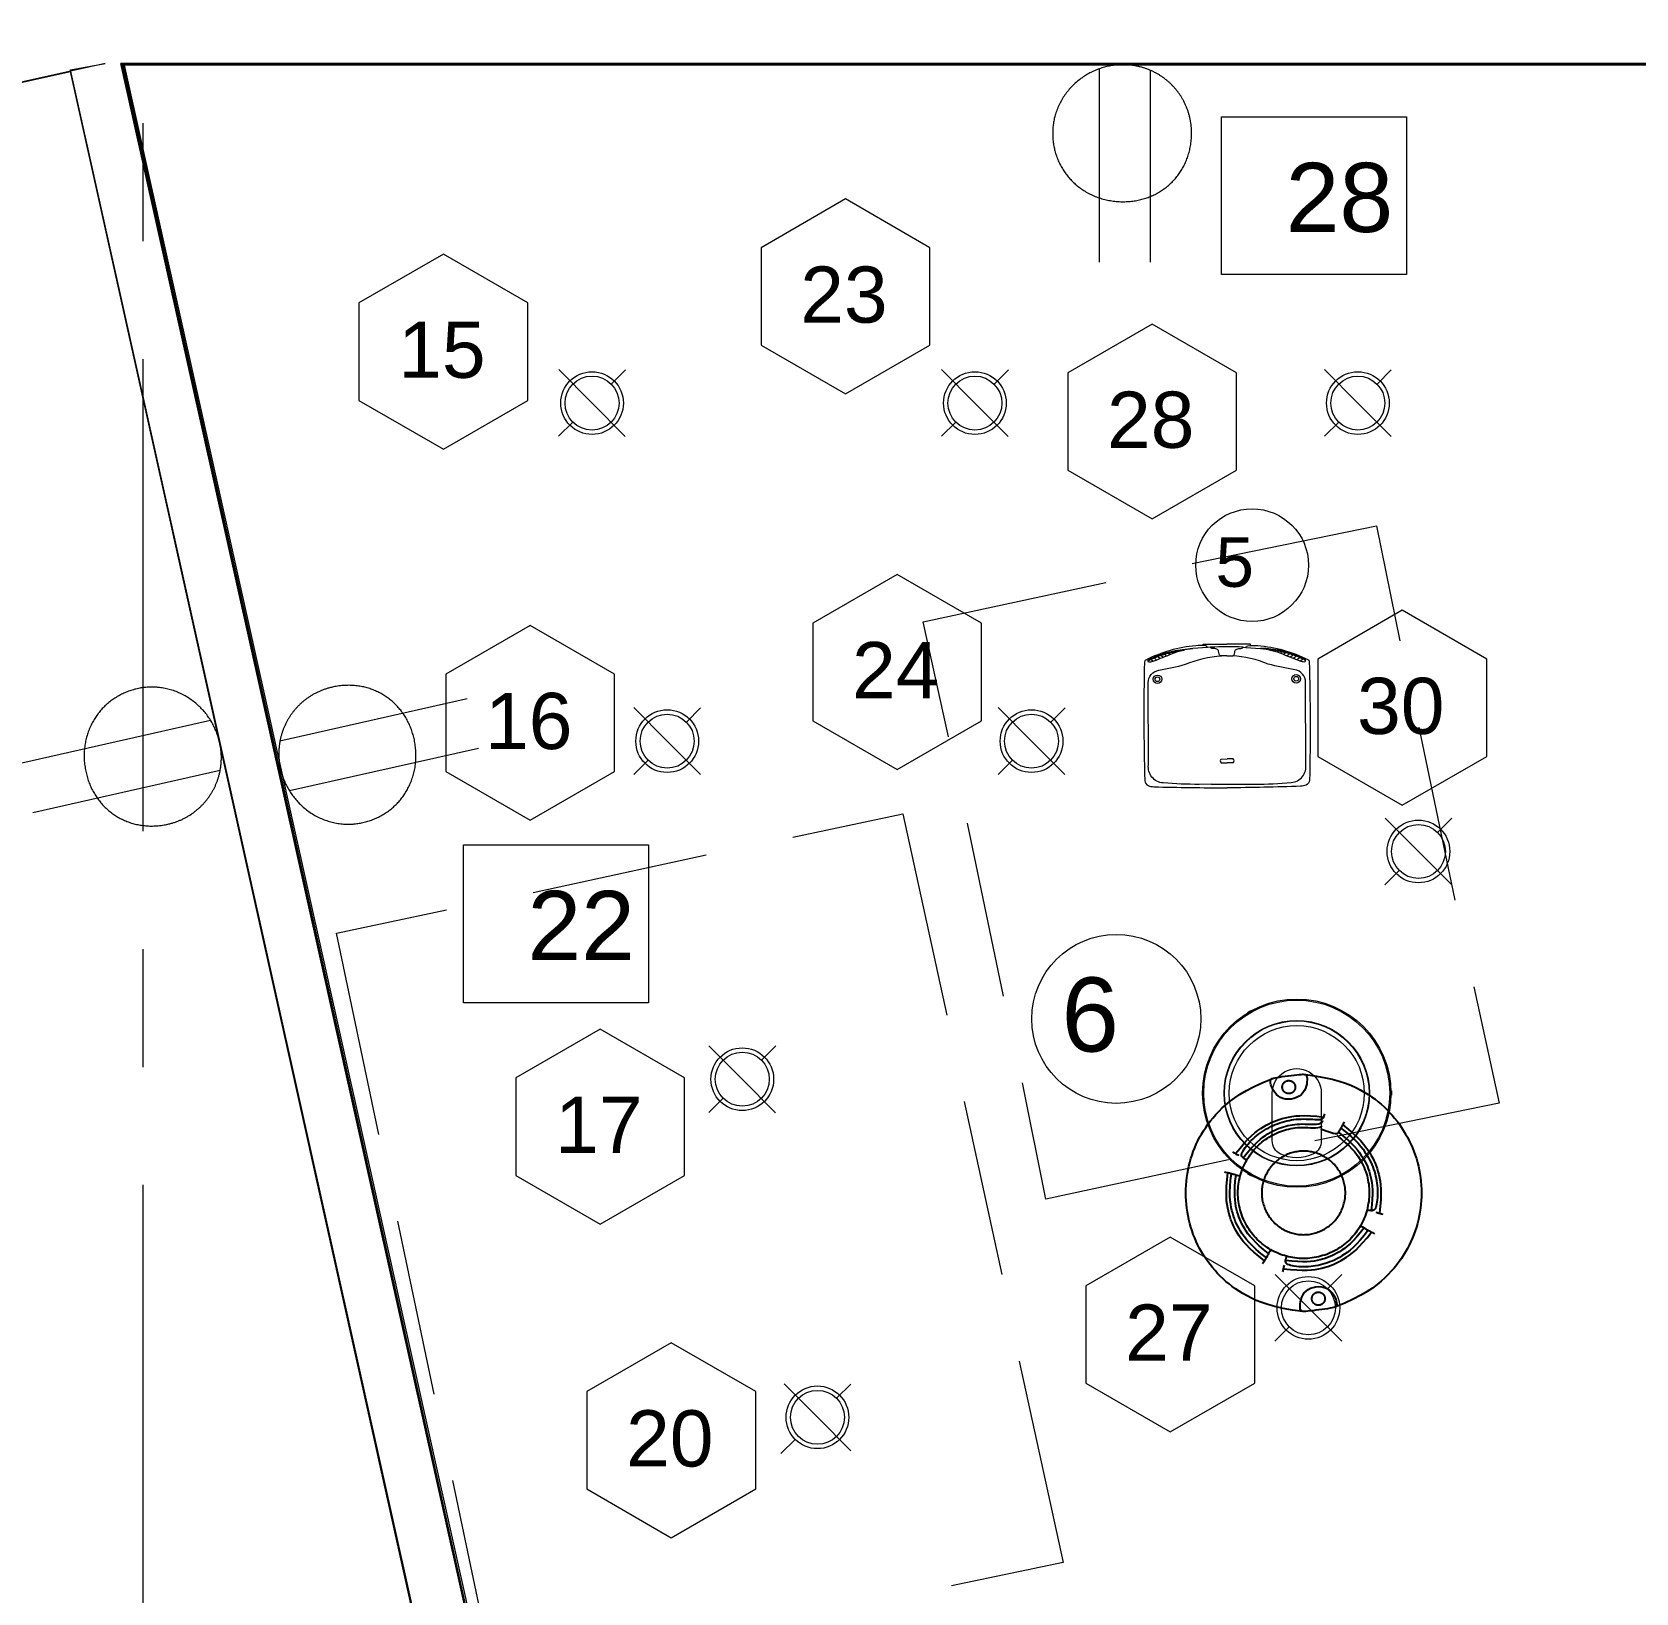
# Model space of a CAD drawing. Header units: inches. Extents: x 0.9 to 36.3, y 0.7 to 23.3.
# Drawn here: x 17.213 to 18.913, y 10.732 to 12.386 of the extents above; entities that cross this region are included whole.
import ezdxf

# ---------------------------------------------------------------- set-up
doc = ezdxf.new("R2010")
doc.units = ezdxf.units.IN
doc.layers.get('0').update_dxf_attribs({"color": 1})
for name, color, linetype, lineweight, true_color in [('Blocks', 7, 'Continuous', 5, 0x9a9c7f), ('Lights', 7, 'Continuous', 15, 0xff0a0a), ('Numbering Lights', 1, 'Continuous', 15, 0xff0000), ('Numbering Projectors', 7, 'Continuous', 0, 0x9a9c7f), ('PDF_Geometry', 7, 'Continuous', 9, 0x777777)]:
    doc.layers.add(name, color=color, linetype=linetype, lineweight=lineweight, true_color=true_color)
for name, color, linetype, lineweight in [('CCTV', 38, 'Continuous', 0), ('Numbering CCTV', 38, 'Continuous', 0), ('Numbering receptecles', 170, 'Continuous', 15), ('Receptacles', 170, 'Continuous', 15)]:
    doc.layers.add(name, color=color, linetype=linetype, lineweight=lineweight)
doc.layers.add('Smoke Detector', color=104, linetype='Continuous')
doc.styles.get("Standard").update_dxf_attribs({"font": 'arial.ttf'})

# ---------------------------------------------------------------- blocks, each defined once
blk = doc.blocks.new('HD60-TOP')
at = {"lineweight": 0}
for p, q in [((-1.292, 2.238), (-1.286, 2.228)), ((2.584, 0), (2.572, 0)), ((-1.292, -2.238), (-1.286, -2.228))]:
    blk.add_line(p, q, dxfattribs=at)
at = {"lineweight": 0, "flags": 128}
for points in [[(-1.241, 2.267), (-1.235, 2.257, 0.011482), (-1.337, 2.198), (-1.343, 2.208, -0.005759)], [(0.67, 0), (0.67, -1.304, -0.281624), (0.455, -1.655, -0.240543), (-0.455, -1.655, -0.281624), (-0.67, -1.304), (-0.67, 0, -1.000121)], [(2.584, -0.059), (2.572, -0.059, 0.011482), (2.572, 0.059), (2.584, 0.059, -0.005759)], [(-1.343, -2.208), (-1.337, -2.198, 0.011482), (-1.235, -2.257), (-1.241, -2.267, -0.005759)]]:
    blk.add_lwpolyline(points, format="xyb", close=True, dxfattribs=at)
at = {"lineweight": 0}
for radius in [2.572, 2.541, 1.986, 1.974]:
    blk.add_circle((0, 0), radius, dxfattribs=at)
blk.add_circle((0, 0), 1.845)
blk = doc.blocks.new('Epson 5040ub_top_cad-block.com')
at = {"color": 0}
for points in [[(-73.9, -4.5), (-73.9, 0), (0, 0)], [(73.9, -4.5), (73.9, 0), (0, 0)], [(-230.6, -53.4), (-238.1, -47.2)], [(-219.7, -49.3), (-227.7, -42.6)], [(-208.3, -44.9), (-216.4, -38.2)], [(-198.7, -41.1), (-206.5, -34.6)], [(-188.1, -37), (-195.3, -31)], [(-177.2, -32.4), (-183.1, -27.5)], [(-167.9, -28.7), (-172.6, -24.9)], [(-157.3, -24.9), (-160.4, -22.3)], [(-147.5, -21.8), (-149.4, -20.3)], [(-138.3, -19.3), (-138.9, -18.8)], [(138.3, -19.3), (138.9, -18.8)], [(147.5, -21.8), (149.4, -20.3)], [(157.3, -24.9), (160.4, -22.3)], [(167.9, -28.7), (172.6, -24.9)], [(177.2, -32.4), (183.1, -27.5)], [(188.1, -37), (195.3, -31)], [(198.7, -41.1), (206.5, -34.6)], [(208.3, -44.9), (216.4, -38.2)], [(219.7, -49.3), (227.7, -42.6)], [(230.6, -53.4), (238.1, -47.2)], [(-18.6, -359.4), (0, -359.4)], [(-18.6, -371.4), (0, -371.4)], [(18.6, -359.4), (0, -359.4)], [(18.6, -371.4), (0, -371.4)], [(-48.7, -438.5), (48.7, -438.5)]]:
    blk.add_lwpolyline(points, dxfattribs=at)
for points in [[(0, -36.6), (-16.8, -36.6, -0.354906), (-24.2, -30.6, -0.016056), (-25.6, -22.2, 0.285232), (-31.3, -15.4, 0.084022), (-44.3, -13.5, -0.143766), (-48.6, -12.3, -0.072792), (-51.7, -9.7), (-60.2, -10.3, 0.320532), (-65.8, -5.2, 0.048215), (-96.9, -4.8, 0.096612), (-253.6, -49, 0.263617), (-257.6, -55.1, 0.012885), (-257.6, -426.5, -0.781265)], [(-60.2, -10.3), (-106, -13.5, 0.045223), (-106, -13.5, 0.07056), (-174.3, -31.3, -0.006437), (-228.3, -52.6, -0.072856), (-242.6, -55.7, -0.70445), (-245.6, -48.9, -0.081569), (-240.3, -45.4, -0.0531), (-169.8, -21.4, -0.048177), (-106, -13.5, -6.183682)], [(-48.7, -438.5), (-87.3, -438.5, -0.020934), (-200.3, -433.8, -0.427836), (-246.2, -376.8), (-246.2, -120.6, -0.367703), (-212.3, -80.7, 0.026801), (-129.5, -62.7, 0.03082), (-129.5, -62.7, -0.081077), (-16.8, -36.6, -8.970593)], [(-246.5, -53.2, -0.112665), (-245.6, -51.7, -0.081569), (-240.3, -48.2, -0.0531), (-169.8, -24.2, -0.02751), (-133.5, -18.2, -0.02751)], [(0, -36.6), (16.8, -36.6, 0.354906), (24.2, -30.6, 0.016056), (25.6, -22.2, -0.285232), (31.3, -15.4, -0.084022), (44.3, -13.5, 0.143766), (48.6, -12.3, 0.072792), (51.7, -9.7), (60.2, -10.3, -0.320532), (65.8, -5.2, -0.048215), (96.9, -4.8, -0.096612), (253.6, -49, -0.263617), (257.6, -55.1, -0.012885), (257.6, -426.5, 0.781265)], [(48.7, -438.5), (87.3, -438.5, 0.020934), (200.3, -433.8, 0.427836), (246.2, -376.8), (246.2, -120.6, 0.367703), (212.3, -80.7, -0.026801), (129.5, -62.7, -0.03082), (129.5, -62.7, 0.081077), (16.8, -36.6, 8.970593)], [(60.2, -10.3), (106, -13.5, -0.045223), (106, -13.5, -0.07056), (174.3, -31.3, 0.006437), (228.3, -52.6, 0.072856), (242.6, -55.7, 0.70445), (245.6, -48.9, 0.081569), (240.3, -45.4, 0.0531), (169.8, -21.4, 0.048177), (106, -13.5, 6.183682)], [(246.5, -53.2, 0.112665), (245.6, -51.7, 0.081569), (240.3, -48.2, 0.0531), (169.8, -24.2, 0.02751), (133.5, -18.2, 0.02751)], [(-257.6, -426.5, 0.30611), (-247.4, -441.7, 0.079705), (-229.7, -445.7, 0.003039), (0, -450, 73.76926)], [(257.6, -426.5, -0.30611), (247.4, -441.7, -0.079705), (229.7, -445.7, -0.003039), (0, -450, -73.76926)]]:
    blk.add_lwpolyline(points, format="xyb", dxfattribs=at)
for centre, radius in [((-217, -109.2), 13.3), ((217, -109.2), 13.3), ((-217, -109.2), 7.38), ((217, -109.2), 7.38)]:
    blk.add_circle(centre, radius, dxfattribs=at)
for centre, radius, start, end in [((0, -858.8), 850.7, 86.5169, 93.4831), ((-14, -365.4), 7.59, 127.7395, 232.2605), ((14, -365.4), 7.59, 307.7395, 52.2605)]:
    blk.add_arc(centre, radius, start, end, dxfattribs=at)

msp = doc.modelspace()

# ---------------------------------------------------------------- linework, layer by layer
at = {"layer": 'Lights', "linetype": 'ByBlock', "ltscale": 0.001}
for p, q in [((17.7714, 12.0285), (17.8067, 11.993)), ((17.827, 12.0132), (17.8421, 12.0283)), ((18.177, 12.0285), (18.2123, 11.993)), ((18.2326, 12.0132), (18.2478, 12.0283)), ((18.5827, 12.0285), (18.618, 11.993)), ((18.6383, 12.0132), (18.6534, 12.0283)), ((17.8067, 11.993), (17.8419, 11.9576)), ((18.2123, 11.993), (18.2476, 11.9576)), ((18.618, 11.993), (18.6532, 11.9576)), ((17.7712, 11.9578), (17.7864, 11.9728)), ((18.1769, 11.9578), (18.192, 11.9728)), ((18.5825, 11.9578), (18.5977, 11.9728)), ((17.851, 11.6703), (17.8863, 11.6348)), ((17.9066, 11.655), (17.9217, 11.6701)), ((18.2371, 11.6703), (18.2723, 11.6348)), ((18.2926, 11.655), (18.3078, 11.6701)), ((17.8863, 11.6348), (17.9215, 11.5994)), ((18.2723, 11.6348), (18.3076, 11.5994)), ((17.8508, 11.5995), (17.866, 11.6146)), ((18.2369, 11.5995), (18.252, 11.6146)), ((18.6469, 11.5533), (18.6822, 11.5179)), ((18.7025, 11.5381), (18.7176, 11.5531)), ((18.6822, 11.5179), (18.7174, 11.4824)), ((18.6467, 11.4826), (18.6619, 11.4977)), ((17.9306, 11.312), (17.9659, 11.2766)), ((17.9862, 11.2968), (18.0013, 11.3118)), ((17.9659, 11.2766), (18.0011, 11.2411)), ((17.9304, 11.2413), (17.9456, 11.2564)), ((18.5304, 11.0698), (18.5656, 11.0343)), ((18.5859, 11.0545), (18.6011, 11.0696)), ((18.5656, 11.0343), (18.6009, 10.9989)), ((18.5302, 10.9991), (18.5453, 11.0141)), ((18.0102, 10.9538), (18.0455, 10.9183)), ((18.0658, 10.9385), (18.0809, 10.9536)), ((18.0455, 10.9183), (18.0807, 10.8829)), ((18.0068, 10.8798), (18.0219, 10.8949))]:
    msp.add_line(p, q, dxfattribs=at)
for centre, radius in [((17.8067, 11.993), 0.0332), ((17.8067, 11.993), 0.0286), ((18.2123, 11.993), 0.0332), ((18.2123, 11.993), 0.0286), ((18.618, 11.993), 0.0332), ((18.618, 11.993), 0.0286), ((17.8863, 11.6348), 0.0332), ((17.8863, 11.6348), 0.0286), ((18.2723, 11.6348), 0.0332), ((18.2723, 11.6348), 0.0286), ((18.6822, 11.5179), 0.0332), ((18.6822, 11.5179), 0.0286), ((17.9659, 11.2766), 0.0332), ((17.9659, 11.2766), 0.0286), ((18.5656, 11.0343), 0.0332), ((18.5656, 11.0343), 0.0286), ((18.0455, 10.9183), 0.0332), ((18.0455, 10.9183), 0.0286)]:
    msp.add_circle(centre, radius, dxfattribs=at)
at = {"layer": 'Numbering CCTV', "linetype": 'ByBlock', "ltscale": 0.001}
msp.add_circle((18.3621, 11.3405), 0.0895, dxfattribs=at)
at = {"layer": 'Numbering Lights', "linetype": 'ByBlock', "ltscale": 0.001}
for points in [[(18.0751, 12.2093), (17.9857, 12.1576), (17.9857, 12.0544), (18.0751, 12.0028), (18.1645, 12.0544), (18.1645, 12.1576)], [(17.6493, 12.1508), (17.5598, 12.0992), (17.5598, 11.9959), (17.6493, 11.9443), (17.7387, 11.9959), (17.7387, 12.0992)], [(18.4002, 12.0767), (18.3107, 12.0251), (18.3107, 11.9218), (18.4002, 11.8702), (18.4896, 11.9218), (18.4896, 12.0251)], [(18.13, 11.8113), (18.0406, 11.7597), (18.0406, 11.6564), (18.13, 11.6048), (18.2194, 11.6564), (18.2194, 11.7597)], [(18.6651, 11.7735), (18.5756, 11.7218), (18.5756, 11.6186), (18.6651, 11.567), (18.7545, 11.6186), (18.7545, 11.7218)], [(17.7412, 11.7575), (17.6518, 11.7059), (17.6518, 11.6026), (17.7412, 11.551), (17.8306, 11.6026), (17.8306, 11.7059)], [(17.8154, 11.3295), (17.726, 11.2779), (17.726, 11.1746), (17.8154, 11.123), (17.9048, 11.1746), (17.9048, 11.2779)], [(18.4193, 11.1093), (18.3299, 11.0577), (18.3299, 10.9545), (18.4193, 10.9029), (18.5088, 10.9545), (18.5088, 11.0577)], [(17.8907, 10.9972), (17.8013, 10.9456), (17.8013, 10.8424), (17.8907, 10.7907), (17.9801, 10.8424), (17.9801, 10.9456)]]:
    msp.add_lwpolyline(points, close=True, dxfattribs=at)
at = {"layer": 'Numbering Projectors', "linetype": 'ByBlock', "ltscale": 0.001}
msp.add_circle((18.506, 11.8213), 0.0597, dxfattribs=at)
at = {"layer": 'Numbering receptecles', "linetype": 'ByBlock', "ltscale": 0.001}
for points in [[(18.4736, 12.2963), (18.6696, 12.2963), (18.6696, 12.1291), (18.4736, 12.1291)], [(17.6705, 11.5248), (17.8665, 11.5248), (17.8665, 11.3576), (17.6705, 11.3576)]]:
    msp.add_lwpolyline(points, close=True, dxfattribs=at)
at = {"layer": 'PDF_Geometry', "linetype": 'ByBlock'}
for points in [[(17.8143, 9.6579), (17.7993, 9.7263), (17.7976, 9.7296), (17.8343, 9.7379), (17.2543, 12.3462), (17.291, 12.3528), (17.0426, 12.2978), (17.0226, 12.3878), (17.2976, 12.4495), (17.7243, 12.4495), (19.4592, 12.4495), (20.2658, 12.4495), (20.3308, 12.4495)], [(19.4325, 12.3528), (17.3076, 12.3528), (17.8876, 9.7496), (19.4325, 10.0929)], [(17.8876, 9.7496), (17.3076, 12.3528), (19.4325, 12.3528)], [(17.3093, 12.3528), (17.8876, 9.7513), (17.3093, 12.3528)], [(19.4309, 12.3528), (17.3093, 12.3528), (19.4309, 12.3528)], [(19.4292, 12.3512), (17.311, 12.3512), (17.3093, 12.3512), (17.3093, 12.3528), (17.3093, 12.3512), (17.311, 12.3512), (17.8893, 9.7529), (19.4292, 10.0946)], [(17.2543, 12.3445), (15.2444, 11.8978), (17.2543, 12.3445)], [(17.8326, 9.7396), (17.2543, 12.3445)], [(17.331, 12.1645), (17.331, 12.2895)], [(17.331, 11.5395), (17.331, 12.0395)], [(18.4426, 11.8229), (18.6376, 11.8629), (18.6626, 11.7412)], [(18.1843, 11.6395), (18.1576, 11.7612), (18.3509, 11.8029)], [(18.6826, 11.6495), (18.7209, 11.4662)], [(18.0193, 11.5329), (18.1359, 11.5579), (18.1826, 11.3445)], [(18.2426, 11.3645), (18.2043, 11.5479)], [(17.7443, 11.4745), (17.9276, 11.5145)], [(17.581, 11.2179), (17.536, 11.4312), (17.6526, 11.4562)], [(17.331, 11.2895), (17.331, 11.4145)], [(18.7409, 11.3745), (18.7676, 11.2512), (18.5726, 11.2112)], [(18.4809, 11.1912), (18.2876, 11.1495), (18.2626, 11.2729)], [(18.2009, 11.2529), (18.2409, 11.0695)], [(17.331, 10.6646), (17.331, 11.1645)], [(17.6393, 10.9429), (17.601, 11.1262)], [(18.2593, 10.9779), (18.3059, 10.7646), (18.1876, 10.7396)], [(17.8209, 10.6612), (17.7043, 10.6362), (17.6593, 10.8512)]]:
    msp.add_lwpolyline(points, dxfattribs=at)
at = {"layer": 'Receptacles', "linetype": 'ByBlock'}
for points in [[(18.3444, 12.1422), (18.3444, 12.3473)], [(18.3983, 12.1422), (18.3983, 12.3456)], [(17.6745, 11.6796), (17.4761, 11.6349)], [(17.2025, 11.6118), (17.4026, 11.6569)], [(17.6863, 11.627), (17.4862, 11.582)], [(17.2143, 11.5592), (17.4128, 11.6039)]]:
    msp.add_lwpolyline(points, dxfattribs=at)
for points in [[(18.3693, 12.3515), (18.3888, 12.3516), (18.4069, 12.3442), (18.4207, 12.3304), (18.4345, 12.3166), (18.442, 12.2985), (18.4418, 12.279), (18.4418, 12.2375), (18.4108, 12.2064), (18.3693, 12.2064), (18.3279, 12.2064), (18.2947, 12.2375), (18.2947, 12.279), (18.2947, 12.3183), (18.3279, 12.3515), (18.3693, 12.3515)], [(17.4121, 11.6335), (17.4166, 11.6145), (17.4133, 11.5952), (17.4028, 11.5787), (17.3924, 11.5622), (17.3764, 11.551), (17.3573, 11.5468), (17.3169, 11.5377), (17.2797, 11.5612), (17.2706, 11.6017), (17.2615, 11.6421), (17.2846, 11.6813), (17.325, 11.6904), (17.3634, 11.699), (17.403, 11.674), (17.4121, 11.6335)], [(17.4767, 11.6053), (17.4723, 11.6243), (17.4755, 11.6436), (17.486, 11.6601), (17.4964, 11.6766), (17.5124, 11.6878), (17.5315, 11.692), (17.5719, 11.7011), (17.6091, 11.6776), (17.6182, 11.6372), (17.6273, 11.5967), (17.6043, 11.5576), (17.5638, 11.5485), (17.5254, 11.5398), (17.4858, 11.5649), (17.4767, 11.6053)]]:
    msp.add_rational_spline(points, [1, 0.948448710105, 0.948448710105, 1, 0.948448710105, 0.948448710105, 1, 1, 1, 1, 1, 1, 1, 1, 1, 1], degree=3, knots=[0, 0, 0, 0, 0.79168, 0.79168, 0.79168, 1.583359, 1.583359, 1.583359, 2.583359, 2.583359, 2.583359, 3.583359, 3.583359, 3.583359, 4.583359, 4.583359, 4.583359, 4.583359], dxfattribs=at)
at = {"layer": 'Smoke Detector', "linetype": 'ByBlock'}
for points in [[(18.5598, 11.0305), (18.5486, 11.032), (18.5388, 11.0337), (18.5302, 11.0356), (18.5227, 11.0377), (18.5162, 11.0399), (18.5104, 11.0422), (18.5053, 11.0445), (18.5006, 11.047), (18.4963, 11.0494), (18.4922, 11.0519), (18.4884, 11.0544), (18.4848, 11.057), (18.4815, 11.0596), (18.4783, 11.0623), (18.4752, 11.065), (18.4723, 11.0679), (18.4694, 11.0708), (18.4667, 11.0738), (18.464, 11.0769), (18.4615, 11.0801), (18.4591, 11.0834), (18.4567, 11.0868), (18.4545, 11.0902), (18.4524, 11.0937), (18.4504, 11.0973), (18.4486, 11.1009), (18.4468, 11.1046), (18.4452, 11.1084), (18.4437, 11.1121), (18.4423, 11.116), (18.4411, 11.1199), (18.4399, 11.1238), (18.439, 11.1278), (18.4381, 11.1318), (18.4374, 11.1358), (18.4368, 11.1398), (18.4363, 11.1439), (18.436, 11.148), (18.4358, 11.152), (18.4357, 11.1561), (18.4358, 11.1602), (18.436, 11.1643), (18.4363, 11.1684), (18.4368, 11.1724), (18.4374, 11.1765), (18.4381, 11.1805), (18.439, 11.1845), (18.4399, 11.1884), (18.4411, 11.1924), (18.4423, 11.1962), (18.4437, 11.2001), (18.4452, 11.2039), (18.4468, 11.2076), (18.4486, 11.2113), (18.4504, 11.215), (18.4524, 11.2185), (18.4545, 11.222), (18.4568, 11.2255), (18.4592, 11.2289), (18.4618, 11.2323), (18.4646, 11.2357), (18.4676, 11.2391), (18.4709, 11.2426), (18.4744, 11.2461), (18.4783, 11.2496), (18.4827, 11.2532), (18.4876, 11.2569), (18.4934, 11.2608), (18.5002, 11.2647), (18.5081, 11.2688), (18.5173, 11.2731), (18.528, 11.2775)], [(18.5605, 11.2818), (18.572, 11.2803), (18.582, 11.2785), (18.5907, 11.2766), (18.5982, 11.2746), (18.6048, 11.2724), (18.6106, 11.2701), (18.6157, 11.2677), (18.6204, 11.2653), (18.6247, 11.2628), (18.6288, 11.2603), (18.6326, 11.2578), (18.6362, 11.2553), (18.6396, 11.2527), (18.6428, 11.25), (18.6458, 11.2472), (18.6488, 11.2444), (18.6516, 11.2414), (18.6544, 11.2384), (18.657, 11.2353), (18.6595, 11.2321), (18.662, 11.2288), (18.6643, 11.2255), (18.6665, 11.222), (18.6686, 11.2185), (18.6706, 11.215), (18.6725, 11.2113), (18.6742, 11.2076), (18.6758, 11.2039), (18.6773, 11.2001), (18.6787, 11.1962), (18.68, 11.1924), (18.6811, 11.1884), (18.6821, 11.1845), (18.6829, 11.1805), (18.6837, 11.1765), (18.6843, 11.1724), (18.6847, 11.1684), (18.6851, 11.1643), (18.6853, 11.1602), (18.6853, 11.1561), (18.6853, 11.152), (18.6851, 11.148), (18.6847, 11.1439), (18.6843, 11.1398), (18.6837, 11.1358), (18.6829, 11.1318), (18.6821, 11.1278), (18.6811, 11.1238), (18.68, 11.1199), (18.6787, 11.116), (18.6773, 11.1121), (18.6758, 11.1084), (18.6742, 11.1046), (18.6725, 11.1009), (18.6706, 11.0973), (18.6686, 11.0937), (18.6665, 11.0902), (18.6643, 11.0867), (18.6619, 11.0833), (18.6593, 11.0799), (18.6565, 11.0765), (18.6534, 11.0731), (18.6502, 11.0697), (18.6466, 11.0662), (18.6427, 11.0626), (18.6384, 11.059), (18.6334, 11.0553), (18.6277, 11.0515), (18.621, 11.0476), (18.6132, 11.0435), (18.6042, 11.0393), (18.5937, 11.035)], [(18.4885, 11.1977), (18.4933, 11.2036), (18.4976, 11.2087), (18.5016, 11.213), (18.5054, 11.2166), (18.5088, 11.2196), (18.512, 11.2222), (18.5151, 11.2243), (18.518, 11.2262), (18.5208, 11.2278), (18.5236, 11.2293), (18.5263, 11.2307), (18.5291, 11.2319), (18.5319, 11.233), (18.5348, 11.234), (18.5379, 11.2349), (18.541, 11.2357), (18.5444, 11.2365), (18.5481, 11.2371), (18.5522, 11.2376), (18.5567, 11.2379), (18.5619, 11.238), (18.5678, 11.2378), (18.5744, 11.2373), (18.582, 11.2364)], [(18.4996, 11.1913), (18.4984, 11.192), (18.4974, 11.1926), (18.4965, 11.1933), (18.4958, 11.194), (18.4952, 11.1948), (18.4949, 11.1956), (18.4949, 11.1967), (18.4951, 11.1978), (18.4956, 11.1992), (18.4964, 11.2007), (18.4974, 11.2024), (18.4987, 11.2041), (18.5001, 11.2059), (18.5017, 11.2078), (18.5033, 11.2097), (18.5051, 11.2115), (18.507, 11.2133), (18.5089, 11.215), (18.5108, 11.2167), (18.5128, 11.2183), (18.5149, 11.2198), (18.517, 11.2213), (18.5191, 11.2226), (18.5213, 11.224), (18.5236, 11.2252), (18.5259, 11.2264), (18.5282, 11.2275), (18.5305, 11.2285), (18.5329, 11.2294), (18.5353, 11.2303), (18.5378, 11.2311), (18.5402, 11.2318), (18.5427, 11.2324), (18.5452, 11.2329), (18.5478, 11.2334), (18.5503, 11.2338), (18.5528, 11.2341), (18.5554, 11.2343), (18.558, 11.2344), (18.5605, 11.2345), (18.5631, 11.2344), (18.5656, 11.2343), (18.568, 11.2342), (18.5704, 11.2341), (18.5726, 11.234), (18.5746, 11.2339), (18.5763, 11.2339), (18.5779, 11.234), (18.5791, 11.2343), (18.5801, 11.2347), (18.5808, 11.2352), (18.5814, 11.2358), (18.5819, 11.2367), (18.5823, 11.2376), (18.5826, 11.2387), (18.583, 11.24)], [(18.4964, 11.1932), (18.5006, 11.1985), (18.5045, 11.203), (18.508, 11.2068), (18.5114, 11.21), (18.5144, 11.2127), (18.5173, 11.215), (18.52, 11.2169), (18.5226, 11.2186), (18.5251, 11.22), (18.5276, 11.2214), (18.53, 11.2226), (18.5323, 11.2237), (18.5347, 11.2246), (18.537, 11.2254), (18.5393, 11.2262), (18.5416, 11.2269), (18.5439, 11.2274), (18.5463, 11.2279), (18.5487, 11.2284), (18.5512, 11.2287), (18.5537, 11.2289), (18.5564, 11.2291), (18.5592, 11.2292), (18.5621, 11.2291), (18.5652, 11.229), (18.5682, 11.2289), (18.5713, 11.2288), (18.5741, 11.2289), (18.5766, 11.2293), (18.5786, 11.23), (18.5802, 11.2311), (18.581, 11.2327)], [(18.5787, 11.2241), (18.5844, 11.2218), (18.5887, 11.2203), (18.5919, 11.2193), (18.5941, 11.2189), (18.5956, 11.2189), (18.5966, 11.2192), (18.5971, 11.2196), (18.5975, 11.2202), (18.5978, 11.2208), (18.5982, 11.2214), (18.5985, 11.2219), (18.5988, 11.2225), (18.5992, 11.2231), (18.5995, 11.2237), (18.5998, 11.2242), (18.6002, 11.2248), (18.6005, 11.2254), (18.6009, 11.2261), (18.6013, 11.2267), (18.6017, 11.2275), (18.6022, 11.2283), (18.6027, 11.2292), (18.6033, 11.2302), (18.6039, 11.2313)], [(18.5957, 11.217), (18.6007, 11.213), (18.605, 11.2093), (18.6087, 11.2059), (18.6117, 11.2028), (18.6143, 11.1999), (18.6164, 11.1972), (18.6182, 11.1946), (18.6198, 11.1921), (18.6212, 11.1897), (18.6225, 11.1874), (18.6236, 11.1851), (18.6246, 11.1829), (18.6255, 11.1807), (18.6263, 11.1785), (18.6271, 11.1763), (18.6277, 11.1741), (18.6282, 11.1719), (18.6287, 11.1697), (18.6291, 11.1674), (18.6295, 11.1652), (18.6297, 11.1629), (18.6299, 11.1607), (18.63, 11.1584), (18.6301, 11.1561), (18.63, 11.1538), (18.6299, 11.1516), (18.6297, 11.1493), (18.6295, 11.147), (18.6291, 11.1448), (18.6287, 11.1426), (18.6282, 11.1403), (18.6277, 11.1381), (18.6271, 11.1359), (18.6264, 11.1338), (18.6256, 11.1316), (18.6248, 11.1295), (18.6239, 11.1274), (18.6229, 11.1254), (18.6218, 11.1233), (18.6207, 11.1213), (18.6196, 11.1194), (18.6183, 11.1175), (18.617, 11.1156), (18.6157, 11.1138), (18.6143, 11.112), (18.6128, 11.1103), (18.6113, 11.1086), (18.6097, 11.1069), (18.608, 11.1054), (18.6064, 11.1038), (18.6046, 11.1024), (18.6028, 11.101), (18.601, 11.0996), (18.5991, 11.0983), (18.5972, 11.0971), (18.5953, 11.0959), (18.5933, 11.0948), (18.5913, 11.0938), (18.5892, 11.0928), (18.5871, 11.0919), (18.585, 11.091), (18.5829, 11.0903), (18.5807, 11.0896), (18.5785, 11.0889), (18.5763, 11.0884), (18.5741, 11.0879), (18.5718, 11.0875), (18.5696, 11.0872), (18.5673, 11.0869), (18.5651, 11.0867), (18.5628, 11.0866), (18.5605, 11.0866), (18.5582, 11.0866), (18.556, 11.0867), (18.5537, 11.0869), (18.5514, 11.0872), (18.5492, 11.0875), (18.5469, 11.0879), (18.5447, 11.0884), (18.5425, 11.0889), (18.5403, 11.0896), (18.5382, 11.0903), (18.536, 11.091), (18.5339, 11.0919), (18.5318, 11.0928), (18.5298, 11.0938), (18.5277, 11.0948), (18.5257, 11.0959), (18.5238, 11.0971), (18.5219, 11.0983), (18.52, 11.0996), (18.5182, 11.101), (18.5164, 11.1024), (18.5147, 11.1038), (18.513, 11.1054), (18.5113, 11.1069), (18.5098, 11.1086), (18.5082, 11.1103), (18.5068, 11.112), (18.5053, 11.1138), (18.504, 11.1156), (18.5027, 11.1175), (18.5015, 11.1194), (18.5003, 11.1213), (18.4992, 11.1233), (18.4981, 11.1254), (18.4972, 11.1274), (18.4963, 11.1295), (18.4954, 11.1316), (18.4947, 11.1338), (18.494, 11.1359), (18.4933, 11.1381), (18.4928, 11.1403), (18.4923, 11.1426), (18.4919, 11.1448), (18.4916, 11.147), (18.4913, 11.1493), (18.4911, 11.1516), (18.491, 11.1538), (18.491, 11.1561), (18.491, 11.1584), (18.4911, 11.1607), (18.4913, 11.1629), (18.4916, 11.1652), (18.4919, 11.1674), (18.4923, 11.1697), (18.4928, 11.1719), (18.4933, 11.1741), (18.494, 11.1763), (18.4947, 11.1785), (18.4954, 11.1806), (18.4963, 11.1827), (18.4972, 11.1848), (18.4981, 11.1869), (18.4992, 11.1889), (18.5003, 11.1909), (18.5015, 11.1928), (18.5027, 11.1948), (18.504, 11.1966), (18.5053, 11.1984), (18.5068, 11.2002), (18.5082, 11.202), (18.5098, 11.2037), (18.5113, 11.2053), (18.513, 11.2069), (18.5147, 11.2084), (18.5164, 11.2099), (18.5182, 11.2113), (18.52, 11.2126), (18.5219, 11.2139), (18.5238, 11.2152), (18.5257, 11.2163), (18.5277, 11.2174), (18.5298, 11.2185), (18.5318, 11.2195), (18.5339, 11.2204), (18.536, 11.2212), (18.5382, 11.222), (18.5403, 11.2227), (18.5425, 11.2233), (18.5447, 11.2238), (18.547, 11.2243), (18.5493, 11.2247), (18.5516, 11.225), (18.5541, 11.2253), (18.5566, 11.2254), (18.5593, 11.2255), (18.562, 11.2255), (18.5649, 11.2253), (18.5679, 11.2252), (18.5707, 11.2251), (18.5733, 11.2251), (18.5757, 11.2253), (18.5776, 11.2258), (18.579, 11.2265), (18.5797, 11.2277)], [(18.5975, 11.2203), (18.6029, 11.216), (18.6074, 11.2122), (18.6112, 11.2086), (18.6144, 11.2053), (18.6171, 11.2022), (18.6194, 11.1993), (18.6213, 11.1966), (18.623, 11.194), (18.6244, 11.1915), (18.6258, 11.189), (18.627, 11.1866), (18.6281, 11.1841), (18.6291, 11.1816), (18.6299, 11.179), (18.6307, 11.1763), (18.6315, 11.1735), (18.6321, 11.1705), (18.6327, 11.1672), (18.6331, 11.1636), (18.6334, 11.1595), (18.6335, 11.1549), (18.6333, 11.1496), (18.6328, 11.1437), (18.6321, 11.1369)], [(18.6001, 11.2247), (18.6058, 11.2202), (18.6107, 11.2161), (18.6148, 11.2122), (18.6182, 11.2087), (18.6211, 11.2054), (18.6235, 11.2023), (18.6255, 11.1994), (18.6273, 11.1967), (18.6289, 11.194), (18.6303, 11.1913), (18.6316, 11.1888), (18.6328, 11.1863), (18.6338, 11.1838), (18.6347, 11.1813), (18.6355, 11.1789), (18.6362, 11.1764), (18.6368, 11.1739), (18.6373, 11.1714), (18.6378, 11.1689), (18.6382, 11.1663), (18.6385, 11.1638), (18.6387, 11.1612), (18.6388, 11.1587), (18.6389, 11.1561), (18.6388, 11.1536), (18.6387, 11.151), (18.6385, 11.1486), (18.6382, 11.1463), (18.6378, 11.1442), (18.6374, 11.1423), (18.6369, 11.1407), (18.6363, 11.1394), (18.6356, 11.1384), (18.6348, 11.1377), (18.634, 11.1373), (18.6331, 11.1371), (18.6321, 11.1371), (18.631, 11.1373), (18.6298, 11.1376), (18.6285, 11.1379)], [(18.6021, 11.2281), (18.608, 11.2233), (18.6131, 11.219), (18.6174, 11.215), (18.621, 11.2113), (18.624, 11.2078), (18.6266, 11.2046), (18.6287, 11.2016), (18.6306, 11.1986), (18.6322, 11.1958), (18.6337, 11.193), (18.6351, 11.1903), (18.6363, 11.1875), (18.6374, 11.1847), (18.6384, 11.1818), (18.6393, 11.1788), (18.6401, 11.1756), (18.6409, 11.1722), (18.6415, 11.1685), (18.642, 11.1645), (18.6423, 11.1599), (18.6424, 11.1547), (18.6422, 11.1489), (18.6417, 11.1422), (18.6408, 11.1346)], [(18.4853, 11.1995), (18.4864, 11.1989), (18.4872, 11.1984), (18.4879, 11.198), (18.4886, 11.1977), (18.4892, 11.1973), (18.4899, 11.1969), (18.4908, 11.1964), (18.4919, 11.1957)], [(18.4767, 11.1786), (18.4779, 11.1782), (18.4791, 11.1779), (18.4801, 11.1777), (18.481, 11.1774), (18.4819, 11.1772), (18.4827, 11.177), (18.4835, 11.1768), (18.4843, 11.1765), (18.4851, 11.1763), (18.486, 11.1761), (18.4869, 11.1758), (18.4879, 11.1756), (18.4889, 11.1753), (18.4901, 11.175), (18.4913, 11.1747), (18.4926, 11.1743)], [(18.519, 11.0841), (18.513, 11.0889), (18.5079, 11.0932), (18.5036, 11.0973), (18.5, 11.101), (18.497, 11.1044), (18.4945, 11.1076), (18.4923, 11.1107), (18.4905, 11.1136), (18.4888, 11.1164), (18.4873, 11.1192), (18.4859, 11.122), (18.4847, 11.1247), (18.4836, 11.1275), (18.4826, 11.1304), (18.4817, 11.1335), (18.4809, 11.1366), (18.4802, 11.14), (18.4795, 11.1437), (18.479, 11.1478), (18.4787, 11.1523), (18.4787, 11.1575), (18.4789, 11.1634), (18.4794, 11.17), (18.4802, 11.1776)], [(18.5209, 11.0875), (18.5152, 11.092), (18.5104, 11.0962), (18.5063, 11.1), (18.5028, 11.1035), (18.5, 11.1068), (18.4975, 11.1099), (18.4955, 11.1128), (18.4937, 11.1156), (18.4921, 11.1183), (18.4907, 11.1209), (18.4894, 11.1235), (18.4882, 11.1262), (18.4872, 11.1289), (18.4863, 11.1316), (18.4854, 11.1345), (18.4846, 11.1376), (18.4839, 11.1408), (18.4833, 11.1443), (18.4828, 11.1482), (18.4825, 11.1525), (18.4825, 11.1574), (18.4827, 11.163), (18.4831, 11.1694), (18.484, 11.1766)], [(18.5235, 11.092), (18.5182, 11.0962), (18.5136, 11.1001), (18.5098, 11.1037), (18.5066, 11.107), (18.5039, 11.11), (18.5016, 11.1129), (18.4997, 11.1156), (18.4981, 11.1182), (18.4966, 11.1207), (18.4952, 11.1232), (18.494, 11.1257), (18.493, 11.1281), (18.492, 11.1306), (18.4911, 11.1332), (18.4903, 11.1359), (18.4896, 11.1388), (18.4889, 11.1418), (18.4883, 11.1451), (18.4879, 11.1487), (18.4876, 11.1528), (18.4876, 11.1574), (18.4877, 11.1626), (18.4882, 11.1685), (18.489, 11.1753)], [(18.6371, 11.1356), (18.6383, 11.1353), (18.6393, 11.135), (18.6401, 11.1348), (18.6408, 11.1346), (18.6415, 11.1344), (18.6422, 11.1342), (18.6432, 11.134), (18.6444, 11.1336)], [(18.539, 11.0758), (18.5466, 11.075), (18.5533, 11.0745), (18.5591, 11.0743), (18.5643, 11.0743), (18.5689, 11.0746), (18.5729, 11.0751), (18.5766, 11.0758), (18.58, 11.0765), (18.5832, 11.0773), (18.5862, 11.0782), (18.5891, 11.0792), (18.5919, 11.0803), (18.5947, 11.0815), (18.5974, 11.0829), (18.6002, 11.0844), (18.603, 11.0861), (18.606, 11.0879), (18.609, 11.0901), (18.6122, 11.0926), (18.6157, 11.0956), (18.6194, 11.0992), (18.6234, 11.1035), (18.6277, 11.1086), (18.6325, 11.1146)], [(18.6247, 11.1191), (18.6204, 11.1138), (18.6166, 11.1092), (18.613, 11.1054), (18.6097, 11.1022), (18.6066, 11.0995), (18.6037, 11.0973), (18.601, 11.0953), (18.5984, 11.0937), (18.5959, 11.0922), (18.5934, 11.0909), (18.591, 11.0896), (18.5885, 11.0886), (18.586, 11.0876), (18.5834, 11.0867), (18.5807, 11.0859), (18.5779, 11.0852), (18.5749, 11.0845), (18.5716, 11.0839), (18.568, 11.0835), (18.5639, 11.0832), (18.5593, 11.0832), (18.554, 11.0833), (18.5481, 11.0838), (18.5413, 11.0846)], [(18.6291, 11.1165), (18.6246, 11.1108), (18.6205, 11.106), (18.6166, 11.1019), (18.6131, 11.0984), (18.6098, 11.0956), (18.6067, 11.0931), (18.6038, 11.0911), (18.601, 11.0893), (18.5984, 11.0877), (18.5957, 11.0863), (18.5932, 11.085), (18.5907, 11.0839), (18.5882, 11.0829), (18.5857, 11.082), (18.5833, 11.0812), (18.5808, 11.0805), (18.5783, 11.0798), (18.5758, 11.0793), (18.5733, 11.0788), (18.5707, 11.0785), (18.5682, 11.0782), (18.5656, 11.0779), (18.5631, 11.0778), (18.5605, 11.0778), (18.558, 11.0778), (18.5554, 11.0779), (18.553, 11.0782), (18.5507, 11.0784), (18.5486, 11.0788), (18.5467, 11.0793), (18.5451, 11.0798), (18.5438, 11.0804), (18.5428, 11.0811), (18.5421, 11.0818), (18.5417, 11.0826), (18.5415, 11.0836), (18.5415, 11.0846), (18.5417, 11.0857), (18.542, 11.0869), (18.5423, 11.0882)], [(18.6214, 11.1209), (18.6226, 11.1203), (18.6237, 11.1197), (18.6247, 11.1191), (18.6256, 11.1185), (18.6265, 11.118), (18.6273, 11.1175), (18.6281, 11.1171), (18.6289, 11.1167), (18.6296, 11.1162), (18.6303, 11.1158), (18.631, 11.1154), (18.6318, 11.115), (18.6326, 11.1145), (18.6335, 11.114), (18.6346, 11.1134), (18.6357, 11.1127)], [(18.5253, 11.0952), (18.5247, 11.094), (18.524, 11.093), (18.5235, 11.0919), (18.5229, 11.091), (18.5224, 11.0901), (18.5219, 11.0893), (18.5215, 11.0885), (18.5211, 11.0878), (18.5206, 11.0871), (18.5202, 11.0863), (18.5198, 11.0856), (18.5194, 11.0848), (18.5189, 11.084), (18.5183, 11.0831), (18.5178, 11.0821), (18.5171, 11.0809)], [(18.54, 11.0796), (18.5397, 11.0783), (18.5394, 11.0774), (18.5392, 11.0766), (18.539, 11.0759), (18.5388, 11.0752), (18.5386, 11.0744), (18.5384, 11.0735), (18.538, 11.0723)]]:
    msp.add_lwpolyline(points, dxfattribs=at)
for points in [[(18.5579, 11.2601), (18.5557, 11.2585), (18.5531, 11.2572), (18.5503, 11.2562), (18.5474, 11.2556), (18.5444, 11.2554), (18.5415, 11.2556), (18.5387, 11.2562), (18.5361, 11.2572), (18.5338, 11.2587), (18.5318, 11.2604), (18.5301, 11.2624), (18.5286, 11.2645), (18.5275, 11.2667), (18.5266, 11.2688), (18.5259, 11.2708), (18.5255, 11.2725), (18.5253, 11.274), (18.5254, 11.2751), (18.5257, 11.276), (18.5263, 11.2767), (18.5273, 11.2772), (18.5286, 11.2777), (18.5304, 11.2781), (18.5325, 11.2785), (18.535, 11.2789), (18.5379, 11.2793), (18.541, 11.2797), (18.5442, 11.2802), (18.5474, 11.2806), (18.5505, 11.281), (18.5534, 11.2813), (18.5559, 11.2815), (18.5581, 11.2817), (18.5598, 11.2818), (18.5612, 11.2817), (18.5623, 11.2814), (18.5631, 11.2809), (18.5637, 11.2801), (18.564, 11.2791), (18.5642, 11.2776), (18.5643, 11.2758), (18.5641, 11.2738), (18.5638, 11.2715), (18.5632, 11.2691), (18.5624, 11.2667), (18.5613, 11.2643), (18.5598, 11.2621)], [(18.5483, 11.2742), (18.5485, 11.2741), (18.5487, 11.274), (18.5489, 11.2738), (18.549, 11.2737), (18.5492, 11.2736), (18.5494, 11.2734), (18.5496, 11.2733), (18.5497, 11.2731), (18.5499, 11.2729), (18.55, 11.2728), (18.5502, 11.2726), (18.5503, 11.2724), (18.5505, 11.2722), (18.5506, 11.2721), (18.5507, 11.2719), (18.5508, 11.2717), (18.5509, 11.2715), (18.551, 11.2713), (18.5511, 11.2711), (18.5512, 11.2709), (18.5513, 11.2707), (18.5514, 11.2704), (18.5515, 11.2702), (18.5515, 11.27), (18.5516, 11.2698), (18.5516, 11.2696), (18.5517, 11.2693), (18.5517, 11.2691), (18.5517, 11.2689), (18.5517, 11.2687), (18.5517, 11.2684), (18.5518, 11.2682), (18.5517, 11.268), (18.5517, 11.2678), (18.5517, 11.2675), (18.5517, 11.2673), (18.5517, 11.2671), (18.5516, 11.2669), (18.5516, 11.2666), (18.5515, 11.2664), (18.5515, 11.2662), (18.5514, 11.266), (18.5513, 11.2658), (18.5512, 11.2656), (18.5511, 11.2654), (18.551, 11.2652), (18.5509, 11.265), (18.5508, 11.2648), (18.5507, 11.2646), (18.5506, 11.2644), (18.5505, 11.2642), (18.5503, 11.264), (18.5502, 11.2638), (18.55, 11.2637), (18.5499, 11.2635), (18.5497, 11.2633), (18.5496, 11.2632), (18.5494, 11.263), (18.5492, 11.2629), (18.549, 11.2627), (18.5489, 11.2626), (18.5487, 11.2625), (18.5485, 11.2623), (18.5483, 11.2622), (18.5481, 11.2621), (18.5479, 11.262), (18.5477, 11.2619), (18.5475, 11.2618), (18.5473, 11.2617), (18.5471, 11.2617), (18.5468, 11.2616), (18.5466, 11.2615), (18.5464, 11.2615), (18.5462, 11.2614), (18.546, 11.2614), (18.5457, 11.2614), (18.5455, 11.2613), (18.5453, 11.2613), (18.5451, 11.2613), (18.5448, 11.2613), (18.5446, 11.2613), (18.5444, 11.2613), (18.5442, 11.2613), (18.5439, 11.2614), (18.5437, 11.2614), (18.5435, 11.2614), (18.5433, 11.2615), (18.543, 11.2615), (18.5428, 11.2616), (18.5426, 11.2617), (18.5424, 11.2617), (18.5422, 11.2618), (18.542, 11.2619), (18.5418, 11.262), (18.5416, 11.2621), (18.5414, 11.2622), (18.5412, 11.2623), (18.541, 11.2625), (18.5408, 11.2626), (18.5406, 11.2627), (18.5404, 11.2629), (18.5403, 11.263), (18.5401, 11.2632), (18.5399, 11.2633), (18.5398, 11.2635), (18.5396, 11.2637), (18.5395, 11.2638), (18.5393, 11.264), (18.5392, 11.2642), (18.5391, 11.2644), (18.539, 11.2646), (18.5388, 11.2648), (18.5387, 11.265), (18.5386, 11.2652), (18.5385, 11.2654), (18.5384, 11.2656), (18.5384, 11.2658), (18.5383, 11.266), (18.5382, 11.2662), (18.5382, 11.2664), (18.5381, 11.2666), (18.538, 11.2669), (18.538, 11.2671), (18.538, 11.2673), (18.5379, 11.2675), (18.5379, 11.2678), (18.5379, 11.268), (18.5379, 11.2682), (18.5379, 11.2684), (18.5379, 11.2687), (18.5379, 11.2689), (18.538, 11.2691), (18.538, 11.2693), (18.538, 11.2696), (18.5381, 11.2698), (18.5382, 11.27), (18.5382, 11.2702), (18.5383, 11.2704), (18.5384, 11.2707), (18.5384, 11.2709), (18.5385, 11.2711), (18.5386, 11.2713), (18.5387, 11.2715), (18.5388, 11.2717), (18.539, 11.2719), (18.5391, 11.2721), (18.5392, 11.2722), (18.5393, 11.2724), (18.5395, 11.2726), (18.5396, 11.2728), (18.5398, 11.2729), (18.5399, 11.2731), (18.5401, 11.2733), (18.5403, 11.2734), (18.5404, 11.2736), (18.5406, 11.2737), (18.5408, 11.2738), (18.541, 11.274), (18.5412, 11.2741), (18.5414, 11.2742), (18.5416, 11.2743), (18.5418, 11.2744), (18.542, 11.2745), (18.5422, 11.2746), (18.5424, 11.2747), (18.5426, 11.2748), (18.5428, 11.2748), (18.543, 11.2749), (18.5433, 11.275), (18.5435, 11.275), (18.5437, 11.275), (18.5439, 11.2751), (18.5442, 11.2751), (18.5444, 11.2751), (18.5446, 11.2751), (18.5448, 11.2751), (18.5451, 11.2751), (18.5453, 11.2751), (18.5455, 11.2751), (18.5457, 11.2751), (18.546, 11.275), (18.5462, 11.275), (18.5464, 11.275), (18.5466, 11.2749), (18.5468, 11.2748), (18.5471, 11.2748), (18.5473, 11.2747), (18.5475, 11.2746), (18.5477, 11.2745), (18.5479, 11.2744), (18.5481, 11.2743)], [(18.5177, 11.1676), (18.5174, 11.1662), (18.5171, 11.1648), (18.5168, 11.1633), (18.5166, 11.1619), (18.5164, 11.1605), (18.5163, 11.159), (18.5163, 11.1576), (18.5162, 11.1561), (18.5163, 11.1547), (18.5163, 11.1532), (18.5164, 11.1518), (18.5166, 11.1503), (18.5168, 11.1489), (18.5171, 11.1475), (18.5174, 11.1461), (18.5177, 11.1447), (18.5181, 11.1433), (18.5186, 11.1419), (18.5191, 11.1405), (18.5196, 11.1392), (18.5202, 11.1378), (18.5208, 11.1365), (18.5215, 11.1352), (18.5222, 11.134), (18.5229, 11.1327), (18.5237, 11.1315), (18.5245, 11.1303), (18.5254, 11.1292), (18.5263, 11.128), (18.5272, 11.1269), (18.5282, 11.1258), (18.5292, 11.1248), (18.5302, 11.1238), (18.5313, 11.1228), (18.5324, 11.1219), (18.5336, 11.121), (18.5347, 11.1201), (18.5359, 11.1193), (18.5371, 11.1185), (18.5384, 11.1178), (18.5396, 11.1171), (18.5409, 11.1164), (18.5422, 11.1158), (18.5436, 11.1152), (18.5449, 11.1147), (18.5463, 11.1142), (18.5477, 11.1137), (18.5491, 11.1133), (18.5505, 11.113), (18.5519, 11.1127), (18.5533, 11.1124), (18.5547, 11.1122), (18.5562, 11.112), (18.5576, 11.1119), (18.5591, 11.1119), (18.5605, 11.1118), (18.562, 11.1119), (18.5634, 11.1119), (18.5649, 11.112), (18.5663, 11.1122), (18.5677, 11.1124), (18.5692, 11.1127), (18.5706, 11.113), (18.572, 11.1133), (18.5734, 11.1137), (18.5747, 11.1142), (18.5761, 11.1147), (18.5775, 11.1152), (18.5788, 11.1158), (18.5801, 11.1164), (18.5814, 11.1171), (18.5827, 11.1178), (18.5839, 11.1185), (18.5851, 11.1193), (18.5863, 11.1201), (18.5875, 11.121), (18.5886, 11.1219), (18.5897, 11.1228), (18.5908, 11.1238), (18.5918, 11.1248), (18.5928, 11.1258), (18.5938, 11.1269), (18.5947, 11.128), (18.5956, 11.1292), (18.5965, 11.1303), (18.5973, 11.1315), (18.5981, 11.1327), (18.5989, 11.134), (18.5996, 11.1352), (18.6002, 11.1365), (18.6008, 11.1378), (18.6014, 11.1392), (18.602, 11.1405), (18.6024, 11.1419), (18.6029, 11.1433), (18.6033, 11.1447), (18.6036, 11.1461), (18.6039, 11.1475), (18.6042, 11.1489), (18.6044, 11.1503), (18.6046, 11.1518), (18.6047, 11.1532), (18.6048, 11.1547), (18.6048, 11.1561), (18.6048, 11.1576), (18.6047, 11.159), (18.6046, 11.1605), (18.6044, 11.1619), (18.6042, 11.1633), (18.6039, 11.1648), (18.6036, 11.1662), (18.6033, 11.1676), (18.6029, 11.169), (18.6024, 11.1704), (18.602, 11.1717), (18.6014, 11.1731), (18.6008, 11.1744), (18.6002, 11.1757), (18.5996, 11.177), (18.5989, 11.1783), (18.5981, 11.1795), (18.5973, 11.1807), (18.5965, 11.1819), (18.5956, 11.1831), (18.5947, 11.1842), (18.5938, 11.1853), (18.5928, 11.1864), (18.5918, 11.1874), (18.5908, 11.1884), (18.5897, 11.1894), (18.5886, 11.1903), (18.5875, 11.1913), (18.5863, 11.1921), (18.5851, 11.1929), (18.5839, 11.1937), (18.5827, 11.1945), (18.5814, 11.1952), (18.5801, 11.1958), (18.5788, 11.1965), (18.5775, 11.197), (18.5761, 11.1976), (18.5747, 11.1981), (18.5734, 11.1985), (18.572, 11.1989), (18.5706, 11.1992), (18.5692, 11.1996), (18.5677, 11.1998), (18.5663, 11.2), (18.5649, 11.2002), (18.5634, 11.2003), (18.562, 11.2004), (18.5605, 11.2004), (18.5591, 11.2004), (18.5576, 11.2003), (18.5562, 11.2002), (18.5547, 11.2), (18.5533, 11.1998), (18.5519, 11.1996), (18.5505, 11.1992), (18.5491, 11.1989), (18.5477, 11.1985), (18.5463, 11.1981), (18.5449, 11.1976), (18.5436, 11.197), (18.5422, 11.1965), (18.5409, 11.1958), (18.5396, 11.1952), (18.5384, 11.1945), (18.5371, 11.1937), (18.5359, 11.1929), (18.5347, 11.1921), (18.5336, 11.1913), (18.5324, 11.1903), (18.5313, 11.1894), (18.5302, 11.1884), (18.5292, 11.1874), (18.5282, 11.1864), (18.5272, 11.1853), (18.5263, 11.1842), (18.5254, 11.1831), (18.5245, 11.1819), (18.5237, 11.1807), (18.5229, 11.1795), (18.5222, 11.1783), (18.5215, 11.177), (18.5208, 11.1757), (18.5202, 11.1744), (18.5196, 11.1731), (18.5191, 11.1717), (18.5186, 11.1704), (18.5181, 11.169)], [(18.5631, 11.0521), (18.5653, 11.0538), (18.5679, 11.0551), (18.5707, 11.056), (18.5736, 11.0566), (18.5766, 11.0568), (18.5795, 11.0566), (18.5824, 11.056), (18.5849, 11.055), (18.5872, 11.0536), (18.5892, 11.0518), (18.591, 11.0498), (18.5924, 11.0477), (18.5935, 11.0455), (18.5945, 11.0434), (18.5951, 11.0414), (18.5955, 11.0397), (18.5957, 11.0383), (18.5957, 11.0371), (18.5953, 11.0362), (18.5947, 11.0355), (18.5937, 11.035), (18.5924, 11.0345), (18.5907, 11.0342), (18.5885, 11.0338), (18.586, 11.0334), (18.5831, 11.0329), (18.58, 11.0325), (18.5768, 11.0321), (18.5736, 11.0317), (18.5705, 11.0313), (18.5677, 11.031), (18.5651, 11.0307), (18.563, 11.0305), (18.5612, 11.0304), (18.5598, 11.0305), (18.5587, 11.0308), (18.5579, 11.0313), (18.5573, 11.0321), (18.557, 11.0332), (18.5568, 11.0346), (18.5568, 11.0364), (18.5569, 11.0385), (18.5572, 11.0408), (18.5578, 11.0432), (18.5586, 11.0456), (18.5598, 11.0479), (18.5612, 11.0502)], [(18.5829, 11.0422), (18.5828, 11.042), (18.5827, 11.0418), (18.5827, 11.0416), (18.5826, 11.0414), (18.5825, 11.0412), (18.5824, 11.041), (18.5823, 11.0408), (18.5822, 11.0406), (18.5821, 11.0404), (18.5819, 11.0402), (18.5818, 11.04), (18.5817, 11.0398), (18.5815, 11.0396), (18.5814, 11.0395), (18.5812, 11.0393), (18.5811, 11.0391), (18.5809, 11.039), (18.5808, 11.0388), (18.5806, 11.0387), (18.5804, 11.0385), (18.5802, 11.0384), (18.58, 11.0383), (18.5798, 11.0381), (18.5797, 11.038), (18.5795, 11.0379), (18.5793, 11.0378), (18.579, 11.0377), (18.5788, 11.0376), (18.5786, 11.0375), (18.5784, 11.0375), (18.5782, 11.0374), (18.578, 11.0373), (18.5778, 11.0373), (18.5775, 11.0372), (18.5773, 11.0372), (18.5771, 11.0372), (18.5769, 11.0371), (18.5766, 11.0371), (18.5764, 11.0371), (18.5762, 11.0371), (18.576, 11.0371), (18.5757, 11.0371), (18.5755, 11.0371), (18.5753, 11.0372), (18.5751, 11.0372), (18.5748, 11.0372), (18.5746, 11.0373), (18.5744, 11.0373), (18.5742, 11.0374), (18.574, 11.0375), (18.5738, 11.0375), (18.5735, 11.0376), (18.5733, 11.0377), (18.5731, 11.0378), (18.5729, 11.0379), (18.5727, 11.038), (18.5725, 11.0381), (18.5723, 11.0383), (18.5722, 11.0384), (18.572, 11.0385), (18.5718, 11.0387), (18.5716, 11.0388), (18.5715, 11.039), (18.5713, 11.0391), (18.5711, 11.0393), (18.571, 11.0395), (18.5708, 11.0396), (18.5707, 11.0398), (18.5706, 11.04), (18.5704, 11.0402), (18.5703, 11.0404), (18.5702, 11.0406), (18.5701, 11.0408), (18.57, 11.041), (18.5699, 11.0412), (18.5698, 11.0414), (18.5697, 11.0416), (18.5696, 11.0418), (18.5696, 11.042), (18.5695, 11.0422), (18.5695, 11.0424), (18.5694, 11.0427), (18.5694, 11.0429), (18.5693, 11.0431), (18.5693, 11.0433), (18.5693, 11.0436), (18.5693, 11.0438), (18.5693, 11.044), (18.5693, 11.0442), (18.5693, 11.0445), (18.5693, 11.0447), (18.5693, 11.0449), (18.5694, 11.0451), (18.5694, 11.0454), (18.5695, 11.0456), (18.5695, 11.0458), (18.5696, 11.046), (18.5696, 11.0462), (18.5697, 11.0465), (18.5698, 11.0467), (18.5699, 11.0469), (18.57, 11.0471), (18.5701, 11.0473), (18.5702, 11.0475), (18.5703, 11.0477), (18.5704, 11.0479), (18.5706, 11.048), (18.5707, 11.0482), (18.5708, 11.0484), (18.571, 11.0486), (18.5711, 11.0487), (18.5713, 11.0489), (18.5715, 11.0491), (18.5716, 11.0492), (18.5718, 11.0494), (18.572, 11.0495), (18.5722, 11.0496), (18.5723, 11.0498), (18.5725, 11.0499), (18.5727, 11.05), (18.5729, 11.0501), (18.5731, 11.0502), (18.5733, 11.0503), (18.5735, 11.0504), (18.5738, 11.0505), (18.574, 11.0506), (18.5742, 11.0506), (18.5744, 11.0507), (18.5746, 11.0508), (18.5748, 11.0508), (18.5751, 11.0508), (18.5753, 11.0509), (18.5755, 11.0509), (18.5757, 11.0509), (18.576, 11.0509), (18.5762, 11.0509), (18.5764, 11.0509), (18.5766, 11.0509), (18.5769, 11.0509), (18.5771, 11.0509), (18.5773, 11.0508), (18.5775, 11.0508), (18.5778, 11.0508), (18.578, 11.0507), (18.5782, 11.0506), (18.5784, 11.0506), (18.5786, 11.0505), (18.5788, 11.0504), (18.579, 11.0503), (18.5793, 11.0502), (18.5795, 11.0501), (18.5797, 11.05), (18.5798, 11.0499), (18.58, 11.0498), (18.5802, 11.0496), (18.5804, 11.0495), (18.5806, 11.0494), (18.5808, 11.0492), (18.5809, 11.0491), (18.5811, 11.0489), (18.5812, 11.0487), (18.5814, 11.0486), (18.5815, 11.0484), (18.5817, 11.0482), (18.5818, 11.048), (18.5819, 11.0479), (18.5821, 11.0477), (18.5822, 11.0475), (18.5823, 11.0473), (18.5824, 11.0471), (18.5825, 11.0469), (18.5826, 11.0467), (18.5827, 11.0465), (18.5827, 11.0462), (18.5828, 11.046), (18.5829, 11.0458), (18.5829, 11.0456), (18.583, 11.0454), (18.583, 11.0451), (18.5831, 11.0449), (18.5831, 11.0447), (18.5831, 11.0445), (18.5831, 11.0442), (18.5831, 11.044), (18.5831, 11.0438), (18.5831, 11.0436), (18.5831, 11.0433), (18.5831, 11.0431), (18.583, 11.0429), (18.583, 11.0427), (18.5829, 11.0424)]]:
    msp.add_lwpolyline(points, close=True, dxfattribs=at)

# ---------------------------------------------------------------- block references
at = {"layer": 'Blocks', "linetype": 'ByBlock', "xscale": 0.0003386368815212315, "yscale": 0.0003386368815212315, "zscale": 0.0003386368815212315, "rotation": 0.1884731752200319}
msp.add_blockref('Epson 5040ub_top_cad-block.com', (18.4791, 11.7376), dxfattribs=at)
at = {"layer": 'CCTV', "linetype": 'ByBlock', "xscale": 0.03878571050914428, "yscale": 0.03878571050914428, "zscale": 0.03878571050914428}
msp.add_blockref('HD60-TOP', (18.5533, 11.2618), dxfattribs=at)

# ---------------------------------------------------------------- texts
at = {"layer": 'Numbering CCTV', "linetype": 'ByBlock', "ltscale": 0.001}
msp.add_text('6', height=0.0785, dxfattribs=at).set_placement((18.304, 11.3059))
at = {"layer": 'Numbering Lights', "linetype": 'ByBlock', "ltscale": 0.001}
for s, p in [('23', (18.0273, 12.0782)), ('15', (17.6014, 12.0198)), ('28', (18.3523, 11.9456)), ('24', (18.0822, 11.6803)), ('30', (18.6172, 11.6424)), ('16', (17.6934, 11.6264)), ('17', (17.7676, 11.1985)), ('27', (18.3715, 10.9783)), ('20', (17.8428, 10.8662))]:
    msp.add_text(s, height=0.05956, dxfattribs=at).set_placement(p)
at = {"layer": 'Numbering Projectors', "linetype": 'ByBlock', "ltscale": 0.001}
msp.add_text('5', height=0.0524, dxfattribs=at).set_placement((18.4672, 11.7983))
at = {"layer": 'Numbering receptecles', "linetype": 'ByBlock', "ltscale": 0.001}
for s, p in [('28', (18.5415, 12.1743)), ('22', (17.7383, 11.4028))]:
    msp.add_text(s, height=0.0733, dxfattribs=at).set_placement(p)

doc.saveas('drawing.dxf')
